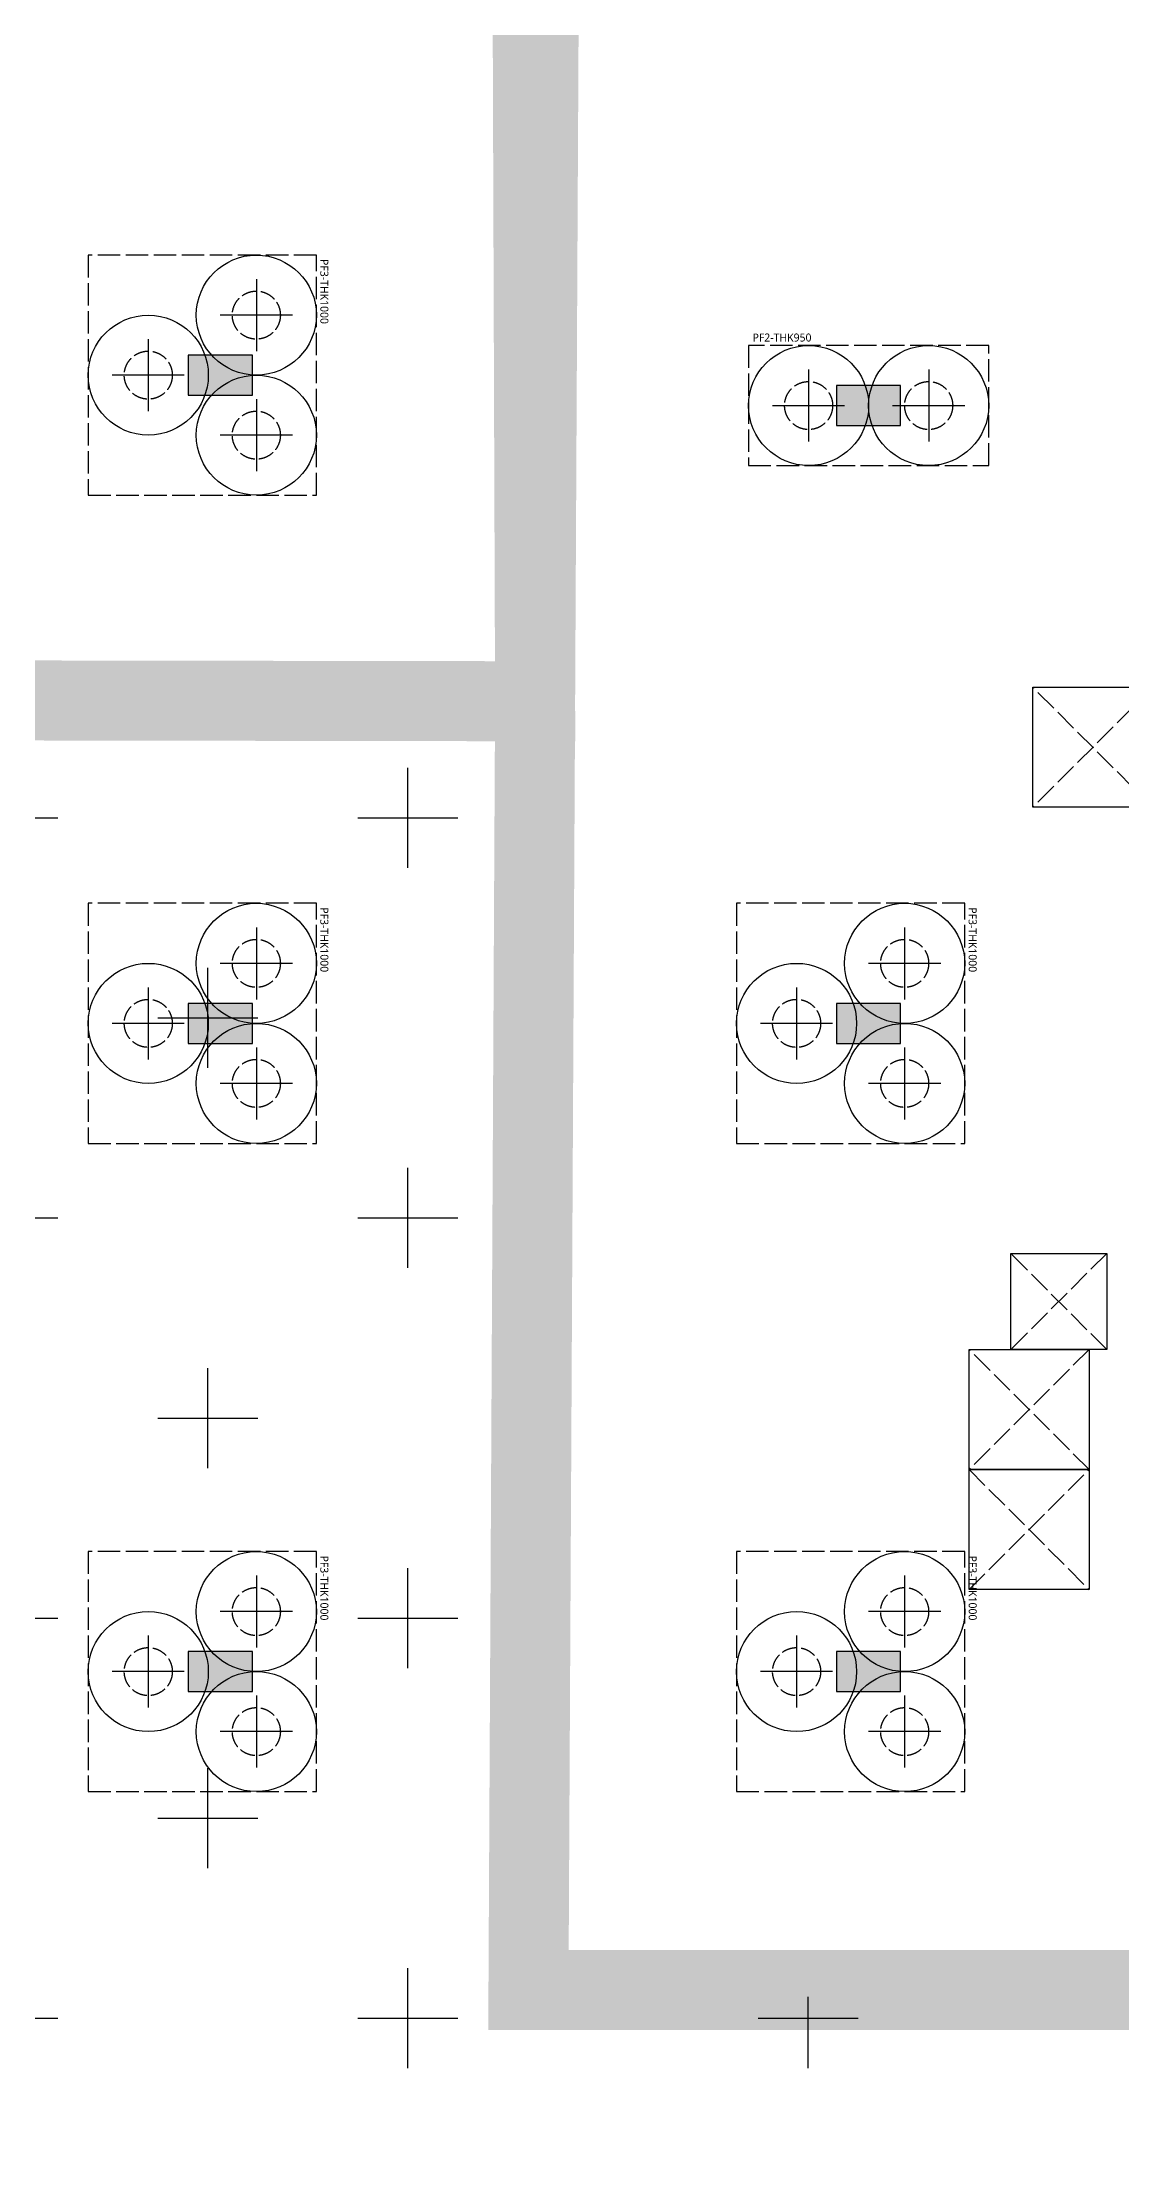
# Model space of a CAD drawing. Header units: millimetres. Extents: x 327808 to 2562540, y -728300 to 402793.
# Drawn here: x 1014439 to 1027926, y -109626 to -83241 of the extents above; entities that cross this region are included whole.
import ezdxf
from ezdxf.enums import TextEntityAlignment as Align

# ---------------------------------------------------------------- set-up
doc = ezdxf.new("R2010")
doc.units = ezdxf.units.MM
doc.header["$LTSCALE"] = 140
doc.linetypes.add('CONTINOUS', pattern=[0])
doc.linetypes.add('HID', pattern=[2.5, 2, -0.5])
for name, color, linetype in [('252', 252, 'Continuous'), ('MAT', 7, 'Continuous'), ('PILE-P', 4, 'HID'), ('WALL', 4, 'Continuous'), ('기초꺽임', 7, 'Continuous'), ('끊어치기라인', 7, 'Continuous'), ('집수정', 21, 'Continuous'), ('집수정-영구', 1, 'Continuous'), ('집수정-우수', 6, 'Continuous')]:
    doc.layers.add(name, color=color, linetype=linetype)
doc.layers.add('DEFPOINT', color=144, linetype='Continuous', plot=False)
doc.styles.add('맑은고딕', font='malgun.ttf')

# ---------------------------------------------------------------- blocks, each defined once
blk = doc.blocks.new('A$C762E058C')
at = {"layer": '252'}
h = blk.add_hatch(color=256, dxfattribs=at)
h.dxf.hatch_style = 1
h.paths.add_polyline_path([(93400, -71500), (92600, -71500), (92600, -72000), (93400, -72000)])
h.paths.add_polyline_path([(85300, -71500), (84500, -71500), (84500, -72000), (85300, -72000)])
h.paths.add_polyline_path([(93400, -63400), (92600, -63400), (92600, -63900), (93400, -63900)])
h.paths.add_polyline_path([(85300, -63400), (84500, -63400), (84500, -63900), (85300, -63900)])
h.paths.add_polyline_path([(93400, -55300), (92600, -55300), (92600, -55800), (93400, -55800)])
h.paths.add_polyline_path([(85300, -55300), (84500, -55300), (84500, -55800), (85300, -55800)])
h.paths.add_polyline_path([(93400, -47200), (92600, -47200), (92600, -47700), (93400, -47700)])
h.paths.add_polyline_path([(85300, -47200), (84500, -47200), (84500, -47700), (85300, -47700)])
h.paths.add_polyline_path([(93400, -39100), (92600, -39100), (92600, -39600), (93400, -39600)])
h.paths.add_polyline_path([(85300, -39100), (84500, -39100), (84500, -39600), (85300, -39600)])
h.paths.add_polyline_path([(73650, -71500), (72850, -71500), (72850, -72000), (73650, -72000)])
h.paths.add_polyline_path([(77850, -71500), (77050, -71500), (77050, -72000), (77850, -72000)])
h.paths.add_polyline_path([(68450, -71500), (67650, -71500), (67650, -72000), (68450, -72000)])
h.paths.add_polyline_path([(73650, -63400), (72850, -63400), (72850, -63900), (73650, -63900)])
h.paths.add_polyline_path([(77850, -63400), (77050, -63400), (77050, -63900), (77850, -63900)])
h.paths.add_polyline_path([(68450, -63400), (67650, -63400), (67650, -63900), (68450, -63900)])
h.paths.add_polyline_path([(73650, -55300), (72850, -55300), (72850, -55800), (73650, -55800)])
h.paths.add_polyline_path([(77850, -55300), (77050, -55300), (77050, -55800), (77850, -55800)])
h.paths.add_polyline_path([(68450, -55300), (67650, -55300), (67650, -55800), (68450, -55800)])
h.paths.add_polyline_path([(73650, -47200), (72850, -47200), (72850, -47700), (73650, -47700)])
h.paths.add_polyline_path([(77850, -47200), (77050, -47200), (77050, -47700), (77850, -47700)])
h.paths.add_polyline_path([(68450, -47200), (67650, -47200), (67650, -47700), (68450, -47700)])
h.paths.add_polyline_path([(73650, -39100), (72850, -39100), (72850, -39600), (73650, -39600)])
h.paths.add_polyline_path([(77850, -39100), (77050, -39100), (77050, -39600), (77850, -39600)])
h.paths.add_polyline_path([(68450, -39100), (67650, -39100), (67650, -39600), (68450, -39600)])
h.paths.add_polyline_path([(73650, -22900), (72850, -22900), (72850, -23400), (73650, -23400)])
h.paths.add_polyline_path([(73650, -31000), (72850, -31000), (72850, -31500), (73650, -31500)])
h.paths.add_polyline_path([(101500, -63400), (100700, -63400), (100700, -63900), (101500, -63900)])
h.paths.add_polyline_path([(101500, -41540), (100700, -41540), (100700, -42040), (101500, -42040)])
h.paths.add_polyline_path([(101500, -35500), (100700, -35500), (100700, -36000), (101500, -36000)])
h.paths.add_polyline_path([(101500, -29350), (100700, -29350), (100700, -29850), (101500, -29850)])
h.paths.add_polyline_path([(101500, -22900), (100700, -22900), (100700, -23400), (101500, -23400)])
h.paths.add_polyline_path([(68450, -22900), (67650, -22900), (67650, -23400), (68450, -23400)])
h.paths.add_polyline_path([(77850, -22900), (77050, -22900), (77050, -23400), (77850, -23400)])
h.paths.add_polyline_path([(85300, -22900), (84500, -22900), (84500, -23400), (85300, -23400)])
h.paths.add_polyline_path([(93400, -31000), (92600, -31000), (92600, -31500), (93400, -31500)])
h.paths.add_polyline_path([(77850, -31000), (77050, -31000), (77050, -31500), (77850, -31500)])
h.paths.add_polyline_path([(85300, -31000), (84500, -31000), (84500, -31500), (85300, -31500)])
h.paths.add_polyline_path([(93400, -22900), (92600, -22900), (92600, -23400), (93400, -23400)])
h.paths.add_polyline_path([(68450, -31000), (67650, -31000), (67650, -31500), (68450, -31500)])
h.paths.add_polyline_path([(101500, -47580), (100700, -47580), (100700, -48080), (101500, -48080)])
h.paths.add_polyline_path([(101500, -55300), (100700, -55300), (100700, -55800), (101500, -55800)])
h.paths.add_polyline_path([(101700, -72000), (101700, -71200), (101200, -71200), (101200, -72000)])
h.paths.add_polyline_path([(125700, -72000), (125700, -71200), (125200, -71200), (125200, -72000)])
h.paths.add_polyline_path([(117700, -72000), (117700, -71200), (117200, -71200), (117200, -72000)])
h.paths.add_polyline_path([(109700, -72000), (109700, -71200), (109200, -71200), (109200, -72000)])
h.paths.add_polyline_path([(136755, -71500), (135955, -71500), (135955, -72000), (136755, -72000)])
h.paths.add_polyline_path([(144555, -71500), (143755, -71500), (143755, -72000), (144555, -72000)])
h.paths.add_polyline_path([(133700, -72000), (133700, -71200), (133200, -71200), (133200, -72000)])
blk = doc.blocks.new('PILE-P')
at = {"layer": 'DEFPOINT'}
blk.add_circle((0, 0), 750, dxfattribs=at)
at = {"layer": 'PILE-P', "color": 4, "linetype": 'CONTINOUS'}
for p, q in [((0, -450), (0, 450)), ((-450, 0), (450, 0))]:
    blk.add_line(p, q, dxfattribs=at)
at = {"layer": 'PILE-P', "linetype": 'HID', "ltscale": 0.7}
blk.add_circle((0, 0), 300, dxfattribs=at)
blk = doc.blocks.new('PF3')
at = {"layer": 'MAT', "linetype": 'HID'}
blk.add_lwpolyline([(-1500, -1650), (1500, -1650), (1500, 1200), (-1500, 1200)], close=True, dxfattribs=at)
at = {"layer": 'PILE-P', "rotation": 270}
for p in [(-750, 450), (750, 450), (0, -900)]:
    blk.add_blockref('PILE-P', p, dxfattribs=at)
at = {"layer": 'DEFPOINT', "color": 1, "style": '맑은고딕'}
blk.add_text('PF3-THK1000', height=100, dxfattribs=at).set_placement((-1450, 1300), align=Align.MIDDLE_LEFT)
blk = doc.blocks.new('PF2')
at = {"layer": 'MAT', "linetype": 'HID'}
blk.add_lwpolyline([(-1500, -750), (1500, -750), (1500, 750), (-1500, 750)], close=True, dxfattribs=at)
at = {"layer": 'PILE-P', "rotation": 270}
for p in [(-750, 0), (750, 0)]:
    blk.add_blockref('PILE-P', p, dxfattribs=at)
at = {"layer": 'DEFPOINT', "color": 1, "style": '맑은고딕'}
blk.add_text('PF2-THK950', height=100, dxfattribs=at).set_placement((-1450, 850), align=Align.MIDDLE_LEFT)
blk = doc.blocks.new('집수정-1.5x1.5-영구')
at = {"layer": '집수정-영구', "linetype": 'HID'}
for p, q in [((1500, 0), (0, 1500)), ((0, 0), (1500, 1500))]:
    blk.add_line(p, q, dxfattribs=at)
at = {"layer": '집수정-영구'}
blk.add_lwpolyline([(0, 0), (0, 1500), (1500, 1500), (1500, 0)], close=True, dxfattribs=at)
blk = doc.blocks.new('영구집수정')
at = {"layer": '집수정-영구', "rotation": 270}
blk.add_blockref('집수정-1.5x1.5-영구', (102355, -61125), dxfattribs=at)
blk = doc.blocks.new('집수정-1.2x1.2')
at = {"layer": '집수정'}
for p, q in [((0, 0), (0, 1200)), ((0, 1200), (1200, 1200)), ((1200, 1200), (1200, 0)), ((1200, 0), (0, 0))]:
    blk.add_line(p, q, dxfattribs=at)
at = {"layer": '집수정', "linetype": 'HID'}
for p, q in [((0, 0), (1200, 1200)), ((0, 1200), (1200, 0))]:
    blk.add_line(p, q, dxfattribs=at)

msp = doc.modelspace()

# ---------------------------------------------------------------- hatches: boundary and pattern name
at = {"layer": '기초꺽임'}
h = msp.add_hatch(dxfattribs=at)
h.set_pattern_fill('CROSS', color=6, scale=10000)
h.set_pattern_definition([(0, (70880.7, -460434.6), (2500, 2500), [1250, -3750]), (90, (71505.7, -461059.6), (-2500, 2500), [1250, -3750])])
h.paths.add_polyline_path([(985461.5, -108327.2), (1005312.2, -108327.2), (1005313.9, -131505.2), (1037254.7, -131502.9), (1037712.2, -107735.2), (1020512.6, -107646.7), (1020512.2, -91630.2), (987625, -91648), (987426.2, -71705.2), (971521.4, -71550.8), (971386.9, -107841.7), (923137.2, -107857.2), (923137.2, -117355.2), (946812.2, -117355.2), (946812.2, -131611.5), (985461.4, -131505.2)])

# ---------------------------------------------------------------- linework, layer by layer
at = {"layer": 'WALL'}
for p, q in [((1016263.7, -87150.8), (1016263.7, -87650.8)), ((1017063.7, -87150.8), (1016263.7, -87150.8)), ((1017063.7, -87650.8), (1017063.7, -87150.8)), ((1024363.7, -87530.8), (1024363.7, -88030.8)), ((1025163.7, -87530.8), (1024363.7, -87530.8)), ((1025163.7, -88030.8), (1025163.7, -87530.8)), ((1016263.7, -87650.8), (1017063.7, -87650.8)), ((1024363.7, -88030.8), (1025163.7, -88030.8)), ((1016263.7, -95250.8), (1016263.7, -95750.8)), ((1017063.7, -95250.8), (1016263.7, -95250.8)), ((1017063.7, -95750.8), (1017063.7, -95250.8)), ((1024363.7, -95250.8), (1024363.7, -95750.8)), ((1025163.7, -95250.8), (1024363.7, -95250.8)), ((1025163.7, -95750.8), (1025163.7, -95250.8)), ((1016263.7, -95750.8), (1017063.7, -95750.8)), ((1024363.7, -95750.8), (1025163.7, -95750.8)), ((1016263.7, -103350.8), (1016263.7, -103850.8)), ((1017063.7, -103350.8), (1016263.7, -103350.8)), ((1017063.7, -103850.8), (1017063.7, -103350.8)), ((1024363.7, -103350.8), (1024363.7, -103850.8)), ((1025163.7, -103350.8), (1024363.7, -103350.8)), ((1025163.7, -103850.8), (1025163.7, -103350.8)), ((1016263.7, -103850.8), (1017063.7, -103850.8)), ((1024363.7, -103850.8), (1025163.7, -103850.8))]:
    msp.add_line(p, q, dxfattribs=at)
at = {"layer": '기초꺽임', "color": 1, "const_width": 1000}
msp.add_lwpolyline([(1012606.8, -67829.5), (1020718.1, -67871.2), (1020513.7, -107580.8), (1069018.7, -107580.8), (1068881.2, -90810.8), (1067994.4, -85983), (1066502.8, -81799.8), (1063324.1, -76344.4), (1061407.1, -74012.9), (1057648.4, -70441.8), (1052599.4, -65895.7), (1034423.3, -49050.8), (1020513.7, -49050.8), (1012588.7, -49050.8), (1012606.8, -67829.5)], dxfattribs=at)
at = {"layer": '기초꺽임', "color": 5, "const_width": 1000}
msp.add_lwpolyline([(1020596.6, -91475.8), (987626.5, -91423.8), (987613.7, -67700.8), (1020513.7, -67870.2), (1020596.6, -91475.8)], dxfattribs=at)
at = {"layer": '기초꺽임', "color": 240, "true_color": 0xed1f24}
msp.add_circle((1034617.9, -122196.9), 50000, dxfattribs=at)
at = {"layer": '끊어치기라인', "color": 6, "linetype": 'ByBlock', "const_width": 600}
msp.add_lwpolyline([(916961.2, -107680.6), (971388.4, -107875.8), (971388.4, -85250.8), (971388.4, -85250.8), (971521.4, -71550.8), (987657.8, -71550.8), (987657.8, -91475.8), (1020513.7, -91475.8), (1020513.7, -107580.8), (1037713.7, -107580.8), (1037713.7, -131348.4), (1005313.7, -131350.8), (1005313.7, -108150.8), (985463, -108172.8), (985488.7, -131350.8), (946813.7, -131350.8), (946813.7, -117200.8), (916580.4, -117200.8)], dxfattribs=at)
at = {"layer": '집수정-우수', "linetype": 'HID'}
for p, q in [((1028313.7, -91300.8), (1026813.7, -92800.8)), ((1028313.7, -92800.8), (1026813.7, -91300.8)), ((1027518.7, -99575.8), (1026018.7, -101075.8)), ((1027518.7, -101075.8), (1026018.7, -99575.8))]:
    msp.add_line(p, q, dxfattribs=at)
at = {"layer": '집수정-우수'}
for points in [[(1028313.7, -92800.8), (1026813.7, -92800.8), (1026813.7, -91300.8), (1028313.7, -91300.8)], [(1027518.7, -101075.8), (1026018.7, -101075.8), (1026018.7, -99575.8), (1027518.7, -99575.8)]]:
    msp.add_lwpolyline(points, close=True, dxfattribs=at)

# ---------------------------------------------------------------- block references
at = {"layer": '252'}
msp.add_blockref('A$C762E058C', (923663.7, -39950.8), dxfattribs=at)
at = {"layer": 'PILE-P', "rotation": 270}
for p in [(1016663.7, -87400.8), (1016663.7, -95500.8), (1024763.7, -95500.8), (1016663.7, -103600.8), (1024763.7, -103600.8)]:
    msp.add_blockref('PF3', p, dxfattribs=at)
at = {"layer": 'PILE-P'}
msp.add_blockref('PF2', (1024763.7, -87780.8), dxfattribs=at)
at = {"layer": '집수정', "rotation": 180}
msp.add_blockref('집수정-1.2x1.2', (1027738.7, -98375.8), dxfattribs=at)
at = {"layer": '집수정-영구'}
msp.add_blockref('영구집수정', (923663.7, -39950.8), dxfattribs=at)

doc.saveas('drawing.dxf')
